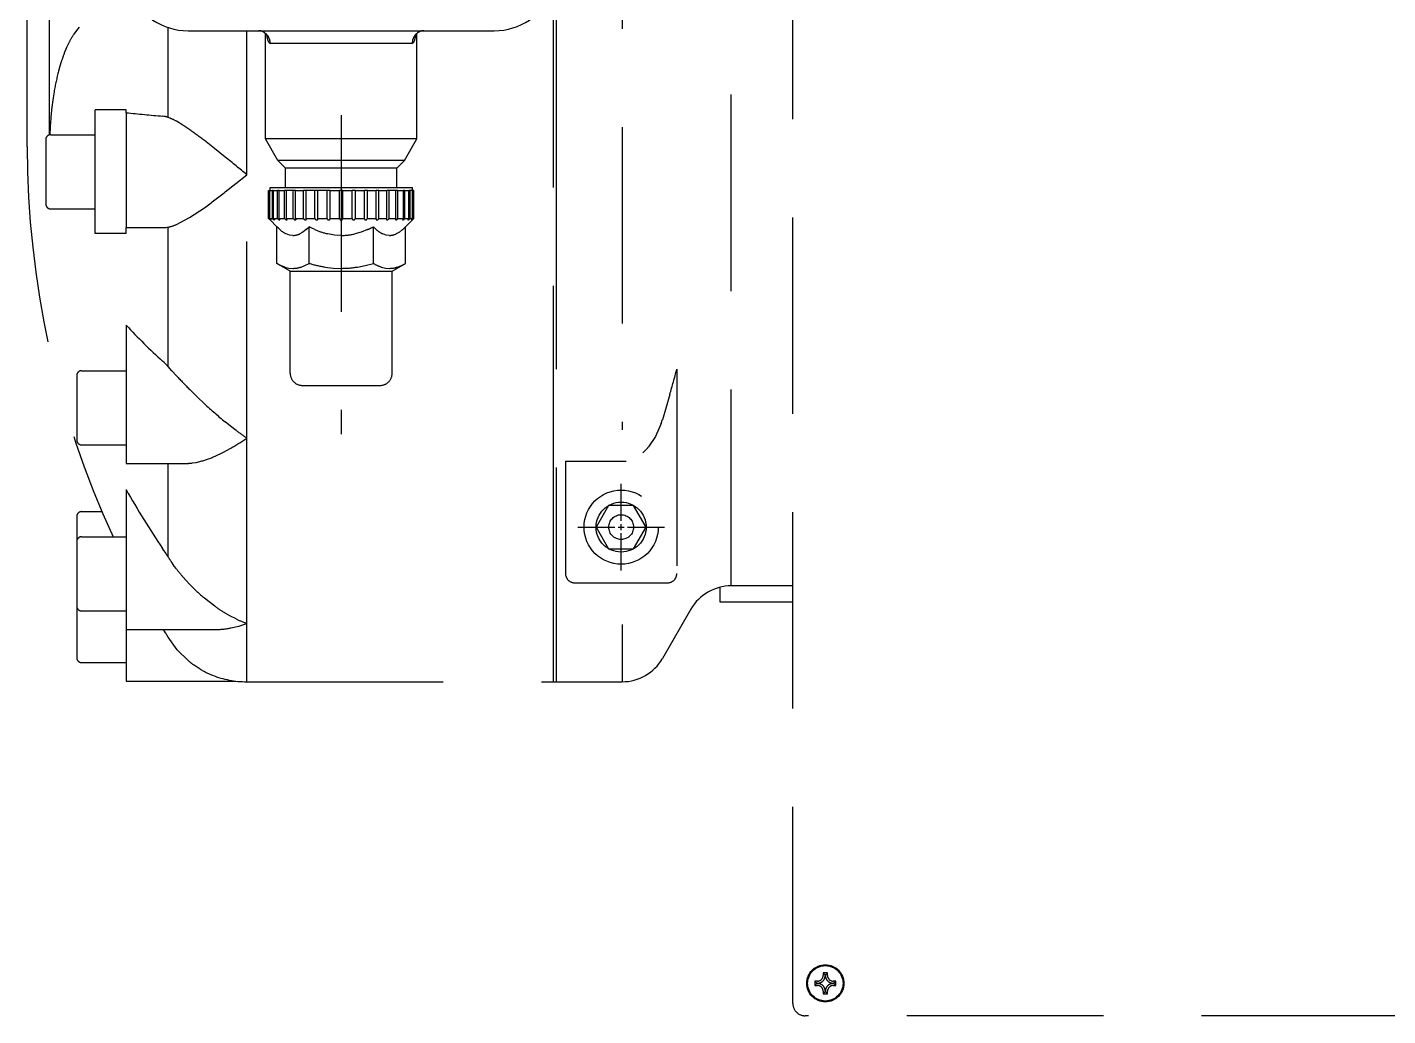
# Model space of a CAD drawing. Header units: inches. Extents: x 402 to 1066, y -128 to 290.
# Drawn here: x 666.59 to 683.89, y 213.11 to 225.68 of the extents above; entities that cross this region are included whole.
import ezdxf

# ---------------------------------------------------------------- set-up
doc = ezdxf.new("R2010")
doc.units = ezdxf.units.IN
doc.header["$MEASUREMENT"] = 0
doc.linetypes.add('HIDDEN', pattern=[0.375, 0.25, -0.125])
doc.layers.get('0').update_dxf_attribs({"color": 10})

msp = doc.modelspace()

# ---------------------------------------------------------------- linework, layer by layer
at = {"color": 1, "linetype": 'HIDDEN', "ltscale": 10}
for p, q in [((675.5414, 218.57732), (675.5414, 229.75189)), ((666.58765, 224.1646), (666.58765, 228.36798)), ((670.58138, 228.31572), (670.58138, 220.50776)), ((674.15565, 228.16352), (674.15565, 220.56402)), ((676.32605, 213.26546), (676.32605, 227.31237)), ((673.316, 226.26967), (673.316, 224.49465)), ((673.27665, 226.14387), (673.27665, 221.32078)), ((666.87242, 224.31595), (666.87242, 225.81718)), ((667.24729, 225.6847), (667.21308, 225.64297)), ((668.37917, 224.53755), (668.37917, 225.68133)), ((667.21308, 225.64297), (667.17998, 225.59584)), ((668.6337, 225.64012), (669.53128, 225.64012)), ((669.38042, 223.80836), (669.38042, 225.64012)), ((669.53128, 225.64012), (671.63147, 225.64012)), ((669.55497, 225.63759), (669.54009, 225.63977)), ((669.5698, 225.63345), (669.55497, 225.63759)), ((669.59079, 225.62391), (669.58371, 225.62763)), ((669.59689, 225.62023), (669.59079, 225.62391)), ((669.61835, 225.60315), (669.61461, 225.60668)), ((669.61737, 224.26297), (669.61737, 225.60411)), ((669.62191, 225.59951), (669.61835, 225.60315)), ((669.63051, 225.58927), (669.62811, 225.59237)), ((669.63314, 225.58557), (669.63051, 225.58927)), ((669.63709, 225.55906), (669.63807, 225.55346)), ((669.63807, 225.55346), (669.63946, 225.54629)), ((669.63923, 225.57518), (669.63866, 225.57634)), ((669.63952, 225.57453), (669.63923, 225.57518)), ((669.64006, 225.57332), (669.6399, 225.57368)), ((669.6402, 225.57299), (669.64006, 225.57332)), ((669.64036, 225.57258), (669.64034, 225.57262)), ((669.64039, 225.57252), (669.64036, 225.57258)), ((669.64219, 225.5344), (669.64516, 225.52382)), ((669.64516, 225.52382), (669.64871, 225.51362)), ((669.65109, 225.50798), (669.65172, 225.50664)), ((669.65172, 225.50664), (669.65235, 225.50534)), ((669.65364, 225.50282), (669.65623, 225.49838)), ((669.65623, 225.49838), (669.65923, 225.49409)), ((671.48996, 225.52415), (671.4841, 225.48273)), ((671.5091, 225.50282), (671.50984, 225.50422)), ((671.50984, 225.50422), (671.5104, 225.50534)), ((671.51164, 225.50798), (671.51287, 225.51076)), ((671.51287, 225.51076), (671.51403, 225.51362)), ((671.52057, 225.5344), (671.52199, 225.54027)), ((671.52199, 225.54027), (671.52329, 225.54629)), ((671.52279, 225.57469), (671.52278, 225.57466)), ((671.5228, 225.57475), (671.52279, 225.57469)), ((671.52329, 225.57592), (671.52295, 225.57513)), ((671.52367, 225.57681), (671.52329, 225.57592)), ((671.52431, 225.5782), (671.52411, 225.57775)), ((671.52453, 225.57863), (671.52431, 225.5782)), ((671.52566, 225.55906), (671.52768, 225.57224)), ((671.52712, 225.58336), (671.52627, 225.5819)), ((671.52794, 225.58471), (671.52712, 225.58336)), ((671.52768, 225.57224), (671.52956, 225.58726)), ((671.5331, 225.59223), (671.53019, 225.58819)), ((671.53574, 225.59559), (671.5331, 225.59223)), ((671.54735, 225.60774), (671.54288, 225.60347)), ((671.54538, 224.26297), (671.54538, 225.60591)), ((671.55143, 225.61126), (671.54735, 225.60774)), ((671.56684, 225.6221), (671.56147, 225.61872)), ((671.57287, 225.62547), (671.56684, 225.6221)), ((671.63147, 225.64012), (672.52906, 225.64012)), ((667.08905, 225.42557), (667.05958, 225.35428)), ((667.11711, 225.48537), (667.08905, 225.42557)), ((669.66362, 225.48926), (669.66578, 225.48743)), ((669.66578, 225.48743), (669.66833, 225.4857)), ((669.67336, 225.48349), (669.67611, 225.48291)), ((669.67611, 225.48291), (669.67866, 225.48273)), ((669.67866, 225.48273), (671.4841, 225.48273)), ((671.48939, 225.48349), (671.49179, 225.48436)), ((671.49179, 225.48436), (671.49441, 225.4857)), ((671.49913, 225.48926), (671.50127, 225.49142)), ((671.50127, 225.49142), (671.50351, 225.49409)), ((667.00328, 225.18714), (666.98644, 225.12674)), ((667.02116, 225.24544), (667.00328, 225.18714)), ((666.92956, 224.86386), (666.91693, 224.78518)), ((666.91693, 224.78518), (666.90477, 224.69652)), ((667.45328, 224.31758), (667.45328, 224.63236)), ((667.84675, 224.63236), (667.45328, 224.63236)), ((667.84675, 224.59674), (667.84675, 224.63236)), ((666.88683, 224.52248), (666.87972, 224.41995)), ((667.84675, 224.59674), (667.84675, 223.13717)), ((668.32677, 224.55072), (668.31008, 224.5527)), ((668.34469, 224.5474), (668.32677, 224.55072)), ((668.56646, 224.43974), (668.48547, 224.48806)), ((673.316, 224.49465), (673.316, 224.47899)), ((673.316, 224.47899), (673.316, 224.1646)), ((666.87972, 224.41995), (666.875, 224.31649)), ((666.88669, 224.31758), (667.45328, 224.31758)), ((667.45328, 223.37325), (667.45328, 224.31758)), ((668.65501, 224.38065), (668.56646, 224.43974)), ((666.82372, 224.25464), (666.82372, 224.18063)), ((666.82372, 224.18063), (666.82372, 223.43621)), ((668.97174, 224.14114), (668.84118, 224.24353)), ((669.10739, 224.03177), (668.97174, 224.14114)), ((669.7764, 223.98754), (669.61737, 224.26297)), ((671.54538, 224.26297), (669.61737, 224.26297)), ((671.38636, 223.98754), (671.54538, 224.26297)), ((673.316, 224.1646), (673.316, 223.8385)), ((670.58138, 223.98754), (669.7764, 223.98754)), ((669.87312, 223.89081), (669.7764, 223.98754)), ((671.38636, 223.98754), (670.58138, 223.98754)), ((671.28963, 223.89081), (671.38636, 223.98754)), ((669.24326, 223.69692), (669.38042, 223.80836)), ((669.38042, 220.45723), (669.38042, 223.80836)), ((670.58138, 223.89081), (669.87312, 223.89081)), ((669.87312, 223.64523), (669.87312, 223.89081)), ((671.28963, 223.89081), (670.58138, 223.89081)), ((671.28963, 223.64523), (671.28963, 223.89081)), ((673.316, 223.8385), (673.316, 223.83456)), ((673.316, 223.83456), (673.316, 218.76151)), ((669.10739, 223.58866), (669.24326, 223.69692)), ((669.65693, 223.60588), (669.66755, 223.60588)), ((669.65693, 223.25175), (669.65693, 223.60588)), ((669.67438, 223.60588), (669.66755, 223.60588)), ((669.66755, 223.25175), (669.66755, 223.60588)), ((669.67438, 223.60588), (669.67639, 223.60588)), ((669.67438, 223.25175), (669.67438, 223.60588)), ((669.67639, 223.64523), (670.58138, 223.64523)), ((669.67639, 223.60588), (669.67639, 223.64523)), ((669.67639, 223.60588), (669.70595, 223.60588)), ((669.7194, 223.60588), (669.70595, 223.60588)), ((669.70595, 223.25175), (669.70595, 223.60588)), ((669.7194, 223.60588), (669.77094, 223.60588)), ((669.7194, 223.25175), (669.7194, 223.60588)), ((669.77094, 223.25175), (669.77094, 223.60588)), ((669.79062, 223.60588), (669.77094, 223.60588)), ((669.79062, 223.60588), (669.86056, 223.60588)), ((669.79062, 223.25175), (669.79062, 223.60588)), ((669.86056, 223.25175), (669.86056, 223.60588)), ((669.88585, 223.60588), (669.86056, 223.60588)), ((669.88585, 223.25175), (669.88585, 223.60588)), ((669.97208, 223.60588), (669.88585, 223.60588)), ((670.00221, 223.60588), (669.97208, 223.60588)), ((669.97208, 223.25175), (669.97208, 223.60588)), ((670.00221, 223.25175), (670.00221, 223.60588)), ((670.00221, 223.60588), (670.10212, 223.60588)), ((670.13619, 223.60588), (670.10212, 223.60588)), ((670.10212, 223.25175), (670.10212, 223.60588)), ((670.24671, 223.60588), (670.13619, 223.60588)), ((670.13619, 223.25175), (670.13619, 223.60588)), ((670.28368, 223.60588), (670.24671, 223.60588)), ((670.24671, 223.25175), (670.24671, 223.60588)), ((670.28368, 223.25175), (670.28368, 223.60588)), ((670.40148, 223.60588), (670.28368, 223.60588)), ((670.44022, 223.60588), (670.40148, 223.60588)), ((670.40148, 223.25175), (670.40148, 223.60588)), ((670.44022, 223.25175), (670.44022, 223.60588)), ((670.44022, 223.60588), (670.5617, 223.60588)), ((670.5617, 223.25175), (670.5617, 223.60588)), ((670.60105, 223.60588), (670.5617, 223.60588)), ((670.58138, 223.64523), (671.48636, 223.64523)), ((670.60105, 223.60588), (670.72253, 223.60588)), ((670.60105, 223.25175), (670.60105, 223.60588)), ((670.72253, 223.25175), (670.72253, 223.60588)), ((670.76127, 223.60588), (670.72253, 223.60588)), ((670.76127, 223.60588), (670.87907, 223.60588)), ((670.76127, 223.25175), (670.76127, 223.60588)), ((670.91604, 223.60588), (670.87907, 223.60588)), ((670.87907, 223.25175), (670.87907, 223.60588)), ((670.91604, 223.60588), (671.02656, 223.60588)), ((670.91604, 223.25175), (670.91604, 223.60588)), ((671.02656, 223.25175), (671.02656, 223.60588)), ((671.06063, 223.60588), (671.02656, 223.60588)), ((671.06063, 223.60588), (671.16052, 223.60588)), ((671.06063, 223.25175), (671.06063, 223.60588)), ((671.16052, 223.25175), (671.16052, 223.60588)), ((671.19067, 223.60588), (671.16052, 223.60588)), ((671.2769, 223.60588), (671.19067, 223.60588)), ((671.19067, 223.25175), (671.19067, 223.60588)), ((671.30219, 223.60588), (671.2769, 223.60588)), ((671.2769, 223.25175), (671.2769, 223.60588)), ((671.30219, 223.60588), (671.37214, 223.60588)), ((671.30219, 223.25175), (671.30219, 223.60588)), ((671.39181, 223.60588), (671.37214, 223.60588)), ((671.37214, 223.25175), (671.37214, 223.60588)), ((671.39181, 223.60588), (671.44334, 223.60588)), ((671.39181, 223.25175), (671.39181, 223.60588)), ((671.4568, 223.60588), (671.44334, 223.60588)), ((671.44334, 223.25175), (671.44334, 223.60588)), ((671.48636, 223.60588), (671.4568, 223.60588)), ((671.4568, 223.25175), (671.4568, 223.60588)), ((671.48636, 223.60588), (671.48636, 223.64523)), ((671.48837, 223.60588), (671.48636, 223.60588)), ((671.4952, 223.60588), (671.48837, 223.60588)), ((671.48837, 223.25175), (671.48837, 223.60588)), ((671.50582, 223.60588), (671.4952, 223.60588)), ((671.4952, 223.25175), (671.4952, 223.60588)), ((671.50582, 223.25175), (671.50582, 223.60588)), ((666.88669, 223.37325), (667.45328, 223.37325)), ((667.45328, 223.05848), (667.45328, 223.37325)), ((668.48547, 223.17518), (668.65282, 223.26331)), ((668.65282, 223.26331), (668.84118, 223.38826)), ((669.65693, 223.25175), (669.66755, 223.25175)), ((669.66041, 223.24826), (669.66496, 223.24368)), ((669.67298, 223.24637), (669.67506, 223.24438)), ((669.67438, 223.25175), (669.70595, 223.25175)), ((669.67604, 223.25006), (669.68094, 223.24484)), ((669.70952, 223.24809), (669.71156, 223.2461)), ((669.71156, 223.2461), (669.71325, 223.24448)), ((669.7194, 223.25175), (669.77094, 223.25175)), ((669.72414, 223.24641), (669.72628, 223.24377)), ((669.77528, 223.24709), (669.77738, 223.24502)), ((669.79062, 223.25175), (669.86056, 223.25175)), ((669.86126, 223.25087), (669.86348, 223.24822)), ((669.86348, 223.24822), (669.8659, 223.24564)), ((669.88585, 223.25175), (669.97208, 223.25175)), ((669.97506, 223.24766), (669.97686, 223.24557)), ((669.97686, 223.24557), (669.97926, 223.24305)), ((670.00221, 223.25175), (670.10212, 223.25175)), ((670.00407, 223.2485), (670.00483, 223.24688)), ((670.00483, 223.24688), (670.00548, 223.24529)), ((670.10436, 223.24797), (670.10583, 223.24592)), ((670.10583, 223.24592), (670.10719, 223.24425)), ((670.13619, 223.25175), (670.24671, 223.25175)), ((670.13806, 223.24684), (670.13852, 223.24468)), ((670.28368, 223.25175), (670.40148, 223.25175)), ((670.28452, 223.24846), (670.28474, 223.24669)), ((670.28474, 223.24669), (670.28479, 223.24521)), ((670.40269, 223.24753), (670.40364, 223.24544)), ((670.40364, 223.24544), (670.40512, 223.24295)), ((670.44009, 223.2447), (670.44048, 223.24855)), ((670.44022, 223.25175), (670.5617, 223.25175)), ((670.44042, 223.25015), (670.44047, 223.24934)), ((670.44047, 223.24934), (670.44048, 223.24855)), ((670.56215, 223.24776), (670.56269, 223.24577)), ((670.56269, 223.24577), (670.56344, 223.24385)), ((670.60061, 223.24784), (670.60092, 223.24978)), ((670.60092, 223.24978), (670.60105, 223.25175)), ((670.60105, 223.25175), (670.72253, 223.25175)), ((670.72233, 223.25015), (670.72242, 223.25098)), ((670.72242, 223.25098), (670.72253, 223.25175)), ((670.75765, 223.24297), (670.75911, 223.24546)), ((670.75911, 223.24546), (670.76006, 223.24755)), ((670.76127, 223.25175), (670.87907, 223.25175)), ((670.87824, 223.24847), (670.87862, 223.25023)), ((670.87862, 223.25023), (670.87907, 223.25175)), ((670.90953, 223.24126), (670.9134, 223.24629)), ((670.9134, 223.24629), (670.91604, 223.25175)), ((670.91604, 223.25175), (671.02656, 223.25175)), ((671.02469, 223.24684), (671.02538, 223.24901)), ((671.02538, 223.24901), (671.02656, 223.25175)), ((671.05844, 223.24804), (671.0597, 223.25004)), ((671.0597, 223.25004), (671.06063, 223.25175)), ((671.06063, 223.25175), (671.16052, 223.25175)), ((671.15868, 223.24851), (671.15954, 223.25012)), ((671.15954, 223.25012), (671.16052, 223.25175)), ((671.18332, 223.2429), (671.18763, 223.2476)), ((671.19067, 223.25175), (671.2769, 223.25175)), ((671.27198, 223.24385), (671.27288, 223.2456)), ((671.27288, 223.2456), (671.27413, 223.24777)), ((671.30146, 223.25083), (671.30183, 223.25129)), ((671.30183, 223.25129), (671.30219, 223.25175)), ((671.30219, 223.25175), (671.37214, 223.25175)), ((671.38541, 223.24505), (671.3875, 223.24711)), ((671.39181, 223.25175), (671.44334, 223.25175)), ((671.43624, 223.24346), (671.43861, 223.24642)), ((671.45326, 223.24812), (671.4552, 223.25008)), ((671.4552, 223.25008), (671.4568, 223.25175)), ((671.4568, 223.25175), (671.48837, 223.25175)), ((671.48668, 223.25003), (671.48755, 223.25092)), ((671.48755, 223.25092), (671.48837, 223.25175)), ((671.48977, 223.24639), (671.49249, 223.24905)), ((671.49249, 223.24905), (671.4952, 223.25175)), ((671.4952, 223.25175), (671.50582, 223.25175)), ((671.50228, 223.2482), (671.50405, 223.24998)), ((671.50405, 223.24998), (671.50582, 223.25175)), ((667.84675, 223.05848), (667.84675, 223.13717)), ((667.84675, 223.13717), (668.33254, 223.13717)), ((668.35588, 223.13823), (668.36743, 223.13952)), ((668.36743, 223.13952), (668.37917, 223.14138)), ((668.37917, 221.36724), (668.37917, 223.14138)), ((669.66496, 223.24368), (669.6695, 223.23909)), ((669.6731, 223.23544), (669.67406, 223.23445)), ((669.67406, 223.23445), (669.67503, 223.23346)), ((669.67506, 223.24438), (669.67753, 223.24205)), ((669.76357, 223.14491), (669.67639, 223.23208)), ((669.68094, 223.24484), (669.68506, 223.24016)), ((669.68192, 223.23806), (669.68464, 223.23574)), ((669.68464, 223.23574), (669.68642, 223.23432)), ((669.68789, 223.23666), (669.68878, 223.23544)), ((669.68878, 223.23544), (669.68939, 223.23456)), ((669.6889, 223.23258), (669.68947, 223.23227)), ((669.68947, 223.23227), (669.68998, 223.2321)), ((669.69029, 223.23299), (669.6904, 223.23265)), ((669.69033, 223.23213), (669.6904, 223.23223)), ((669.6904, 223.23265), (669.69043, 223.23239)), ((669.6904, 223.23223), (669.69043, 223.23239)), ((669.71761, 223.24058), (669.71962, 223.23889)), ((669.71962, 223.23889), (669.72196, 223.23705)), ((669.72628, 223.24377), (669.72812, 223.24129)), ((669.7275, 223.23332), (669.72904, 223.23257)), ((669.72904, 223.23257), (669.73059, 223.23211)), ((669.73031, 223.23796), (669.73107, 223.23657)), ((669.73107, 223.23657), (669.73175, 223.23507)), ((669.73163, 223.23223), (669.73192, 223.23247)), ((669.73192, 223.23247), (669.73211, 223.2329)), ((669.76357, 222.68018), (669.76357, 223.14491)), ((669.78203, 223.12708), (669.76357, 223.14491)), ((669.77738, 223.24502), (669.78005, 223.24256)), ((669.80011, 223.11093), (669.78203, 223.12708)), ((669.78418, 223.23911), (669.78655, 223.23733)), ((669.78655, 223.23733), (669.78842, 223.23603)), ((669.79157, 223.23414), (669.79297, 223.23342)), ((669.79297, 223.23342), (669.79451, 223.23276)), ((669.79664, 223.23217), (669.79761, 223.23208)), ((669.79737, 223.24252), (669.79859, 223.24028)), ((669.79761, 223.23208), (669.79834, 223.23214)), ((669.79859, 223.24028), (669.79933, 223.23863)), ((669.79952, 223.2327), (669.7999, 223.23317)), ((669.7999, 223.23317), (669.80015, 223.23376)), ((669.80026, 223.23527), (669.80027, 223.23501)), ((669.80027, 223.23501), (669.80027, 223.23477)), ((669.87128, 223.24065), (669.87533, 223.23755)), ((669.87533, 223.23755), (669.87927, 223.23505)), ((669.88552, 223.23243), (669.88674, 223.23219)), ((669.88674, 223.23219), (669.88789, 223.23208)), ((669.88983, 223.2323), (669.89067, 223.23264)), ((669.89067, 223.23264), (669.89135, 223.23312)), ((669.89077, 223.24385), (669.89159, 223.24194)), ((669.89159, 223.24194), (669.89219, 223.24013)), ((669.89229, 223.23441), (669.89261, 223.2355)), ((669.89261, 223.2355), (669.89271, 223.23677)), ((669.98422, 223.23875), (669.9859, 223.23753)), ((669.9859, 223.23753), (669.98789, 223.23622)), ((669.99177, 223.23412), (669.99339, 223.23343)), ((669.99339, 223.23343), (669.99497, 223.23287)), ((669.99806, 223.23219), (669.99943, 223.23208)), ((669.99943, 223.23208), (670.00071, 223.23213)), ((670.00292, 223.23268), (670.00396, 223.23322)), ((670.00396, 223.23322), (670.00472, 223.23383)), ((670.0059, 223.23544), (670.00649, 223.23719)), ((670.00637, 223.24218), (670.00662, 223.24066)), ((670.00649, 223.23719), (670.00669, 223.23924)), ((670.00662, 223.24066), (670.00669, 223.23924)), ((670.09434, 223.07905), (670.05419, 223.05602)), ((670.13596, 223.11096), (670.09434, 223.07905)), ((670.1154, 223.23692), (670.11893, 223.23483)), ((670.11893, 223.23483), (670.12247, 223.23329)), ((670.12567, 223.23241), (670.12715, 223.23218)), ((670.12715, 223.23218), (670.12879, 223.23208)), ((670.13386, 223.23317), (670.13594, 223.23463)), ((670.13594, 223.23463), (670.13746, 223.23664)), ((670.13852, 223.24468), (670.13872, 223.24208)), ((670.17247, 222.68018), (670.17247, 223.14491)), ((670.20941, 223.12708), (670.17247, 223.14491)), ((670.24556, 223.11093), (670.20941, 223.12708)), ((670.25321, 223.24126), (670.2547, 223.23978)), ((670.2547, 223.23978), (670.25659, 223.23812)), ((670.26063, 223.23536), (670.26212, 223.23456)), ((670.26212, 223.23456), (670.26387, 223.23376)), ((670.26736, 223.23263), (670.27062, 223.23213)), ((670.27062, 223.23213), (670.27371, 223.23219)), ((670.27907, 223.23398), (670.28144, 223.23593)), ((670.28144, 223.23593), (670.28323, 223.23846)), ((670.40872, 223.23868), (670.4101, 223.23746)), ((670.4101, 223.23746), (670.41181, 223.23616)), ((670.41545, 223.23409), (670.41691, 223.23347)), ((670.41691, 223.23347), (670.41861, 223.2329)), ((670.42197, 223.23221), (670.42369, 223.23209)), ((670.42369, 223.23209), (670.42537, 223.23212)), ((670.42859, 223.23262), (670.43004, 223.23306)), ((670.43004, 223.23306), (670.43164, 223.23373)), ((670.43422, 223.23531), (670.43555, 223.23645)), ((670.43555, 223.23645), (670.43698, 223.23803)), ((670.4389, 223.24115), (670.44009, 223.2447)), ((670.56881, 223.23671), (670.57017, 223.23565)), ((670.57017, 223.23565), (670.5716, 223.23472)), ((670.57491, 223.23319), (670.57658, 223.23269)), ((670.57658, 223.23269), (670.57806, 223.23237)), ((670.58139, 223.23208), (670.58468, 223.23237)), ((670.58468, 223.23237), (670.58787, 223.2332)), ((670.59118, 223.23475), (670.59263, 223.23568)), ((670.59263, 223.23568), (670.59399, 223.23674)), ((670.59718, 223.24018), (670.59848, 223.24221)), ((670.59848, 223.24221), (670.59937, 223.24397)), ((670.72382, 223.24122), (670.72477, 223.23944)), ((670.72477, 223.23944), (670.72572, 223.23808)), ((670.7285, 223.23534), (670.72966, 223.23454)), ((670.72966, 223.23454), (670.73108, 223.23374)), ((670.73415, 223.23262), (670.73586, 223.23227)), ((670.73586, 223.23227), (670.73738, 223.23212)), ((670.74079, 223.23221), (670.7441, 223.23289)), ((670.7441, 223.23289), (670.74735, 223.23411)), ((670.75099, 223.2362), (670.75244, 223.23729)), ((670.75244, 223.23729), (670.75406, 223.23871)), ((670.83401, 223.07905), (670.75374, 223.05602)), ((670.91727, 223.11096), (670.83401, 223.07905)), ((670.87834, 223.24168), (670.87879, 223.24012)), ((670.87879, 223.24012), (670.87955, 223.23839)), ((670.88128, 223.23595), (670.88254, 223.23478)), ((670.88254, 223.23478), (670.88374, 223.23395)), ((670.88619, 223.23281), (670.8875, 223.23245)), ((670.8875, 223.23245), (670.88908, 223.23219)), ((670.89541, 223.23264), (670.89715, 223.23313)), ((670.89715, 223.23313), (670.89888, 223.23377)), ((670.90212, 223.23537), (670.90398, 223.23651)), ((670.90398, 223.23651), (670.90613, 223.2381)), ((670.99028, 222.68018), (670.99028, 223.14491)), ((671.00874, 223.12708), (670.99028, 223.14491)), ((671.02683, 223.11093), (671.00874, 223.12708)), ((671.02529, 223.23663), (671.02683, 223.23462)), ((671.02683, 223.23462), (671.02889, 223.23316)), ((671.03123, 223.23235), (671.03256, 223.23214)), ((671.03256, 223.23214), (671.03399, 223.23208)), ((671.0371, 223.23241), (671.03868, 223.23278)), ((671.03868, 223.23278), (671.0403, 223.2333)), ((671.04397, 223.2349), (671.04581, 223.23595)), ((671.04581, 223.23595), (671.04739, 223.23696)), ((671.05189, 223.24049), (671.05383, 223.24238)), ((671.05383, 223.24238), (671.05566, 223.24438)), ((671.15624, 223.23727), (671.1565, 223.23628)), ((671.15638, 223.24219), (671.15676, 223.2437)), ((671.1565, 223.23628), (671.15684, 223.23549)), ((671.15676, 223.2437), (671.15728, 223.2453)), ((671.15801, 223.23386), (671.15891, 223.23315)), ((671.15891, 223.23315), (671.15981, 223.23269)), ((671.16469, 223.23219), (671.16608, 223.23243)), ((671.16608, 223.23243), (671.16779, 223.23288)), ((671.171, 223.23413), (671.17309, 223.23518)), ((671.17309, 223.23518), (671.17487, 223.23623)), ((671.17852, 223.23875), (671.18332, 223.2429)), ((671.27046, 223.23441), (671.27143, 223.23309)), ((671.27143, 223.23309), (671.27292, 223.2323)), ((671.27724, 223.23243), (671.28021, 223.23343)), ((671.28021, 223.23343), (671.2835, 223.23506)), ((671.32105, 223.07905), (671.28092, 223.05602)), ((671.28756, 223.23764), (671.28967, 223.23921)), ((671.28967, 223.23921), (671.29146, 223.24064)), ((671.36267, 223.11096), (671.32105, 223.07905)), ((671.3625, 223.23527), (671.36334, 223.23848)), ((671.36261, 223.23373), (671.36288, 223.23311)), ((671.36288, 223.23311), (671.36324, 223.23268)), ((671.36334, 223.23848), (671.36538, 223.24252)), ((671.36443, 223.23214), (671.36611, 223.23217)), ((671.36611, 223.23217), (671.36826, 223.23277)), ((671.3712, 223.23414), (671.37274, 223.23502)), ((671.37274, 223.23502), (671.37435, 223.23604)), ((671.38274, 223.2426), (671.38541, 223.24505)), ((671.39919, 223.14491), (671.48636, 223.23208)), ((671.39919, 222.68018), (671.39919, 223.14491)), ((671.43064, 223.23288), (671.4308, 223.2325)), ((671.4308, 223.2325), (671.43114, 223.23221)), ((671.43101, 223.23508), (671.43152, 223.23625)), ((671.43152, 223.23625), (671.43244, 223.23795)), ((671.43221, 223.23212), (671.43376, 223.23259)), ((671.43376, 223.23259), (671.43531, 223.23335)), ((671.43463, 223.24129), (671.43624, 223.24346)), ((671.44079, 223.23705), (671.44504, 223.2405)), ((671.44504, 223.2405), (671.44956, 223.24454)), ((671.47242, 223.23213), (671.47257, 223.23208)), ((671.47247, 223.23298), (671.47277, 223.2336)), ((671.47257, 223.23208), (671.47277, 223.2321)), ((671.47277, 223.2336), (671.47336, 223.23455)), ((671.47384, 223.23258), (671.47482, 223.2332)), ((671.47482, 223.2332), (671.47633, 223.23431)), ((671.47485, 223.23665), (671.47615, 223.23831)), ((671.47615, 223.23831), (671.47769, 223.24016)), ((671.48082, 223.23806), (671.48271, 223.23974)), ((671.48271, 223.23974), (671.48524, 223.24205)), ((671.48636, 223.23209), (671.48704, 223.23276)), ((671.48636, 223.23208), (671.48636, 223.23209)), ((671.48704, 223.23276), (671.48769, 223.23345)), ((671.48963, 223.23542), (671.49144, 223.23725)), ((671.49144, 223.23725), (671.49324, 223.23908)), ((667.84675, 223.05848), (667.45328, 223.05848)), ((669.92554, 223.04043), (669.88241, 223.05575)), ((669.96804, 223.03535), (669.92554, 223.04043)), ((670.49641, 223.04043), (670.41017, 223.05575)), ((670.58143, 223.03535), (670.49641, 223.04043)), ((671.15226, 223.04043), (671.10913, 223.05575)), ((671.19477, 223.03535), (671.15226, 223.04043)), ((669.93215, 222.58285), (669.76357, 222.68018)), ((669.86468, 222.63398), (669.9169, 222.62116)), ((669.9169, 222.62116), (669.96804, 222.61693)), ((669.93215, 222.58285), (670.58138, 222.58285)), ((669.93215, 221.2844), (669.93215, 222.58285)), ((670.07137, 222.63399), (670.12061, 222.65328)), ((670.12061, 222.65328), (670.17247, 222.68018)), ((670.37472, 222.63398), (670.47913, 222.62116)), ((670.47913, 222.62116), (670.58142, 222.61693)), ((670.58138, 222.58285), (671.2306, 222.58285)), ((670.78807, 222.63399), (670.88656, 222.65328)), ((670.88656, 222.65328), (670.99028, 222.68018)), ((671.0914, 222.63398), (671.14361, 222.62116)), ((671.14361, 222.62116), (671.19476, 222.61693)), ((671.2306, 222.58285), (671.39919, 222.68018)), ((671.2306, 221.2844), (671.2306, 222.58285)), ((671.29808, 222.63399), (671.34733, 222.65328)), ((671.34733, 222.65328), (671.39919, 222.68018)), ((667.84675, 221.89531), (667.84675, 221.43695)), ((667.84675, 221.43695), (667.84675, 221.31513)), ((668.328, 221.42032), (668.31008, 221.43695)), ((668.34469, 221.40391), (668.328, 221.42032)), ((668.42871, 221.31232), (668.37917, 221.36724)), ((667.21719, 221.25217), (667.21719, 220.43375)), ((667.28016, 221.31513), (667.84675, 221.31513)), ((667.84675, 221.31513), (667.84675, 221.14683)), ((668.48549, 221.25064), (668.42871, 221.31232)), ((673.27665, 221.32078), (673.27665, 220.87265)), ((674.85053, 221.33315), (674.85053, 218.73471)), ((667.84675, 221.14683), (667.84675, 220.76476)), ((668.75341, 220.97782), (668.65501, 221.07456)), ((670.08954, 221.12701), (670.58138, 221.12701)), ((670.58138, 221.12701), (671.07322, 221.12701)), ((674.76188, 221.01137), (674.71541, 220.85235)), ((668.84118, 220.89485), (668.75341, 220.97782)), ((673.27665, 220.87265), (673.27665, 220.77626)), ((674.71541, 220.85235), (674.66679, 220.69173)), ((667.84675, 220.76476), (667.84675, 220.68756)), ((667.84675, 220.68756), (667.84675, 220.3708)), ((669.17488, 220.60869), (669.10739, 220.6627)), ((673.27665, 220.77626), (673.27665, 220.47676)), ((669.24351, 220.55587), (669.17488, 220.60869)), ((673.27665, 220.47676), (673.27665, 219.11498)), ((674.65018, 220.64128), (674.5775, 220.4758)), ((667.28016, 220.3708), (667.84675, 220.3708)), ((667.84675, 220.3708), (667.84675, 220.13472)), ((669.07521, 220.27393), (669.17757, 220.32919)), ((669.38042, 218.09948), (669.38042, 220.45723)), ((674.5775, 220.4758), (674.48996, 220.34508)), ((667.84675, 220.13472), (668.59938, 220.13472)), ((668.37917, 218.94648), (668.37917, 220.13472)), ((668.68921, 220.14128), (668.73478, 220.14902)), ((668.73478, 220.14902), (668.78299, 220.15997)), ((668.97734, 220.22787), (669.07521, 220.27393)), ((673.43404, 220.1657), (674.20808, 220.1657)), ((673.43404, 220.1657), (673.43404, 218.73471)), ((674.43282, 220.28454), (674.41772, 220.27108)), ((674.44689, 220.29798), (674.43282, 220.28454)), ((667.84675, 219.80193), (667.84675, 219.36979)), ((674.14228, 219.40361), (674.14228, 219.87577)), ((667.21719, 219.45893), (667.21719, 219.13974)), ((667.28016, 219.52189), (667.53899, 219.52189)), ((673.98327, 219.60034), (673.82425, 219.32491)), ((674.3013, 219.60034), (673.98327, 219.60034)), ((674.46032, 219.32491), (674.3013, 219.60034)), ((667.84675, 219.36979), (667.84675, 219.2027)), ((673.59143, 219.32491), (674.06359, 219.32491)), ((673.82425, 219.32491), (673.98327, 219.04948)), ((674.10294, 219.32491), (674.18163, 219.32491)), ((674.14228, 219.28557), (674.14228, 219.36426)), ((674.22099, 219.32491), (674.29968, 219.32491)), ((674.29968, 219.32491), (674.69315, 219.32491)), ((674.3013, 219.04948), (674.46032, 219.32491)), ((667.21719, 219.13974), (667.21719, 218.32133)), ((667.28016, 219.2027), (667.84675, 219.2027)), ((667.84675, 219.2027), (667.84675, 219.05208)), ((673.27665, 219.11498), (673.27665, 218.82127)), ((674.14228, 218.77405), (674.14228, 219.24622)), ((667.84675, 219.05208), (667.84675, 218.87752)), ((668.3274, 219.02633), (668.31008, 219.05208)), ((668.34469, 219.00014), (668.3274, 219.02633)), ((673.98327, 219.04948), (674.3013, 219.04948)), ((667.84675, 218.87752), (667.84675, 218.66398)), ((668.45842, 218.83019), (668.43008, 218.86984)), ((668.48549, 218.79402), (668.45842, 218.83019)), ((673.27665, 218.82127), (673.27665, 218.78887)), ((673.27665, 218.78887), (673.27665, 218.76151)), ((673.27665, 218.76151), (673.27665, 218.67569)), ((673.316, 218.76151), (673.316, 218.67569)), ((667.84675, 218.66398), (667.84675, 218.34147)), ((668.61049, 218.64417), (668.56776, 218.69254)), ((668.65501, 218.59645), (668.61049, 218.64417)), ((673.27665, 218.67569), (673.27665, 218.65946)), ((673.27665, 218.65946), (673.27665, 218.09763)), ((673.316, 218.67569), (673.316, 218.65946)), ((673.316, 218.65946), (673.316, 217.35756)), ((673.55207, 218.61667), (674.41772, 218.61667)), ((674.41772, 218.61667), (674.73249, 218.61667)), ((676.32605, 218.57732), (675.5414, 218.57732)), ((668.90311, 218.3723), (668.84118, 218.4223)), ((675.4014, 218.37073), (675.4014, 218.56048)), ((667.21719, 218.32133), (667.21719, 217.83945)), ((667.28016, 218.25837), (667.84675, 218.25837)), ((667.84675, 218.34147), (667.84675, 218.25837)), ((667.84675, 218.25837), (667.84675, 218.0371)), ((668.97286, 218.32025), (668.90311, 218.3723)), ((669.1751, 218.19334), (669.10739, 218.23196)), ((675.03027, 218.28221), (674.66679, 217.65266)), ((676.32605, 218.37073), (675.4014, 218.37073)), ((669.24351, 218.15819), (669.1751, 218.19334)), ((669.1796, 218.04225), (669.27944, 218.0663)), ((669.27944, 218.0663), (669.38042, 218.09948)), ((669.38042, 217.35756), (669.38042, 218.09948)), ((673.27665, 218.09763), (673.27665, 218.02411)), ((674.15565, 218.08581), (674.15565, 217.35756)), ((667.84675, 218.0371), (667.84675, 218.02229)), ((667.84675, 218.02229), (667.84675, 217.602)), ((667.84675, 218.02229), (668.98132, 218.02229)), ((668.33177, 218.00139), (668.31906, 218.02229)), ((668.34469, 217.98019), (668.33177, 218.00139)), ((668.49599, 217.76408), (668.37917, 217.92392)), ((673.27665, 218.02411), (673.27665, 218.02276)), ((673.27665, 218.02276), (673.27665, 217.35756)), ((667.21719, 217.83945), (667.21719, 217.66496)), ((668.63731, 217.62481), (668.49599, 217.76408)), ((667.28016, 217.602), (667.84675, 217.602)), ((667.84675, 217.602), (667.84675, 217.36591)), ((668.74776, 217.5431), (668.71072, 217.5683)), ((668.78646, 217.51898), (668.74776, 217.5431)), ((667.84675, 217.36591), (669.24021, 217.36591)), ((669.38042, 217.35756), (673.27665, 217.35756)), ((673.27665, 217.35756), (673.316, 217.35756)), ((673.316, 217.35756), (674.15565, 217.35756)), ((676.69013, 213.57023), (676.69644, 213.5774)), ((676.69644, 213.5774), (676.70082, 213.58378)), ((676.70802, 213.5993), (676.70947, 213.60429)), ((676.70947, 213.60429), (676.71057, 213.60937)), ((676.71324, 213.65537), (676.73744, 213.63118)), ((676.74095, 213.63118), (676.73744, 213.63118)), ((676.73744, 213.63118), (676.73744, 213.61958)), ((676.76515, 213.65537), (676.74095, 213.63118)), ((676.74095, 213.61958), (676.74095, 213.63118)), ((676.76784, 213.60928), (676.76888, 213.60447)), ((676.76888, 213.60447), (676.77043, 213.59914)), ((676.78823, 213.57025), (676.80164, 213.55966)), ((676.80164, 213.55966), (676.81713, 213.55244)), ((676.60505, 213.54716), (676.62923, 213.52297)), ((676.62923, 213.51946), (676.60505, 213.49527)), ((676.64083, 213.52297), (676.62923, 213.52297)), ((676.62923, 213.52297), (676.62923, 213.51946)), ((676.62923, 213.51946), (676.64083, 213.51946)), ((676.65104, 213.54985), (676.6558, 213.55086)), ((676.65615, 213.49148), (676.65106, 213.49258)), ((676.6558, 213.55086), (676.66108, 213.55238)), ((676.66115, 213.49003), (676.65615, 213.49148)), ((676.69535, 213.4664), (676.69019, 213.47215)), ((676.70082, 213.45865), (676.69535, 213.4664)), ((676.70954, 213.43783), (676.70802, 213.44313)), ((676.71055, 213.43307), (676.70954, 213.43783)), ((676.73744, 213.41125), (676.71324, 213.38706)), ((676.73744, 213.42285), (676.73744, 213.41125)), ((676.73744, 213.41125), (676.74095, 213.41125)), ((676.74095, 213.41125), (676.74095, 213.42285)), ((676.74095, 213.41125), (676.76515, 213.38706)), ((676.76711, 213.428), (676.76673, 213.42285)), ((676.76784, 213.43311), (676.76711, 213.428)), ((676.7739, 213.45193), (676.77039, 213.44316)), ((676.77758, 213.45868), (676.7739, 213.45193)), ((676.79537, 213.47845), (676.78822, 213.47217)), ((676.80174, 213.48284), (676.79537, 213.47845)), ((676.82253, 213.49155), (676.81722, 213.49002)), ((676.82731, 213.49258), (676.82253, 213.49155)), ((676.84917, 213.52297), (676.83757, 213.52297)), ((676.83757, 213.51946), (676.84917, 213.51946)), ((676.84917, 213.52297), (676.87335, 213.54716)), ((676.84917, 213.51946), (676.84917, 213.52297)), ((676.84917, 213.51946), (676.87335, 213.49527)), ((687.77606, 213.10807), (676.48345, 213.10807))]:
    msp.add_line(p, q, dxfattribs=at)
for centre, radius in [((674.14228, 219.32491), 0.47217), ((674.14228, 219.32491), 0.31804), ((674.14228, 219.32491), 0.15739), ((676.7392, 213.52121), 0.23608), ((676.7392, 213.52121), 0.22525)]:
    msp.add_circle(centre, radius, dxfattribs=at)
for centre, radius, start, end in [((668.6337, 226.44674), 0.80662, 135.000056, 270.000112), ((672.52906, 226.44674), 0.80662, 269.999963, 45.000019), ((668.12429, 224.98538), 1.12445, 147.119107, 153.599208), ((669.52869, 225.50369), 0.13646, 56.616289, 88.911947), ((669.53141, 225.53327), 0.10685, 85.343672, 90.071925), ((669.52773, 225.51307), 0.12751, 63.961396, 70.738357), ((669.52587, 225.50897), 0.132, 47.75306, 57.443435), ((669.50951, 225.47541), 0.17062, 29.782692, 56.461766), ((669.53563, 225.51836), 0.11845, 38.66844, 43.243537), ((669.54519, 225.52619), 0.10612, 30.282962, 34.023505), ((670.18972, 225.65007), 0.56006, 186.656532, 189.351752), ((669.56642, 225.53934), 0.08115, 27.116533, 29.822734), ((669.91871, 225.60379), 0.2851, 191.637106, 194.088242), ((669.59855, 225.55575), 0.04509, 23.434256, 24.621603), ((669.61449, 225.56264), 0.02771, 21.11309, 21.959241), ((669.63549, 225.57071), 0.00522, 20.056538, 20.394206), ((669.75529, 225.55536), 0.11445, 201.390534, 204.456647), ((669.72113, 225.53908), 0.07661, 206.133377, 208.250284), ((669.51866, 225.48078), 0.16001, 0.698663, 29.741632), ((671.65266, 225.47656), 0.16951, 135.741145, 163.694747), ((671.45378, 225.53207), 0.06258, 322.632062, 332.133777), ((671.4254, 225.54727), 0.09478, 333.73885, 335.506062), ((671.3515, 225.57614), 0.17415, 338.962484, 346.132959), ((671.52757, 225.57293), 0.0051, 160.122844, 160.466758), ((671.54614, 225.566), 0.02492, 158.502164, 159.445358), ((671.1249, 225.62692), 0.40646, 348.557094, 350.389461), ((671.56722, 225.55717), 0.04778, 154.485302, 155.73218), ((671.58046, 225.55097), 0.0624, 150.276416, 153.674149), ((671.60365, 225.53805), 0.08893, 145.679043, 148.349634), ((671.64081, 225.48985), 0.15174, 105.934329, 136.212387), ((671.62853, 225.51875), 0.12047, 135.309628, 140.373257), ((671.62577, 225.52164), 0.11644, 123.517087, 129.669654), ((671.63302, 225.51057), 0.1297, 105.144076, 117.632633), ((671.63179, 225.51562), 0.12451, 90.14983, 105.20436), ((668.88297, 224.64954), 1.95484, 158.868712, 162.252006), ((669.69301, 225.52039), 0.04281, 217.911901, 226.648929), ((669.68012, 225.50572), 0.02323, 239.510121, 253.073244), ((671.48411, 225.50151), 0.01878, 269.923239, 286.315215), ((671.47895, 225.51107), 0.02972, 301.370762, 312.782174), ((669.86106, 224.36726), 2.97325, 165.200639, 170.385258), ((671.1062, 224.17576), 4.23359, 172.934326, 175.302489), ((670.41135, 249.11608), 24.6531, 264.028827, 265.110496), ((668.27854, 224.25077), 0.30392, 70.66468, 77.429095), ((668.10125, 223.80162), 0.78666, 60.762122, 69.310916), ((666.88669, 224.25464), 0.06296, 90.000037, 180.000075), ((665.75162, 220.24366), 5.05414, 52.316951, 54.938309), ((678.39177, 224.1646), 11.80413, 180.000075, 204.856992), ((567.27966, 99.31089), 161.0099, 50.6447364, 50.7702787), ((666.88669, 223.43621), 0.06296, 180.000075, 270.000106), ((664.88839, 228.91608), 6.79568, 305.567572, 308.377266), ((667.57494, 221.17021), 2.94407, 44.897661, 44.993872), ((669.89368, 223.47425), 0.31724, 224.53616, 225.916364), ((669.47778, 223.0585), 0.27568, 44.017383, 44.508136), ((669.82479, 223.36389), 0.1634, 223.335017, 225.132859), ((669.61263, 223.15237), 0.14587, 40.146001, 42.948028), ((669.84701, 223.31809), 0.10093, 221.088663, 224.70574), ((669.73761, 223.20584), 0.07013, 31.539051, 40.89918), ((669.91128, 223.29095), 0.06409, 217.69839, 218.702974), ((669.91255, 223.29063), 0.06482, 223.962575, 230.460748), ((669.84754, 223.22245), 0.04824, 26.338262, 37.405723), ((670.00908, 223.27563), 0.04403, 212.826539, 219.424857), ((669.97171, 223.23221), 0.03623, 26.710502, 32.638534), ((670.13631, 223.26945), 0.0385, 207.355243, 213.910886), ((670.10825, 223.23834), 0.03099, 15.916421, 25.662238), ((670.27492, 223.26198), 0.03, 199.926592, 223.663932), ((670.26345, 223.24489), 0.02137, 9.595257, 18.72169), ((670.42328, 223.2558), 0.02217, 190.50354, 201.892649), ((670.42009, 223.24847), 0.02041, 4.723077, 9.272803), ((670.5799, 223.25178), 0.01819, 180.102938, 192.808183), ((670.581, 223.25202), 0.02005, 336.329641, 347.92834), ((670.74252, 223.24851), 0.02026, 175.364835, 179.906952), ((670.74025, 223.24853), 0.01798, 179.938767, 203.979968), ((670.74097, 223.25537), 0.02063, 337.724417, 349.921596), ((670.89692, 223.24518), 0.01897, 170.041618, 179.922347), ((671.04211, 223.24198), 0.01808, 164.410072, 179.693891), ((671.02718, 223.26893), 0.0376, 319.227978, 326.24431), ((671.18296, 223.236), 0.02732, 152.746322, 160.105072), ((671.145, 223.28196), 0.05475, 321.143081, 326.523057), ((671.31459, 223.22273), 0.04756, 142.40002, 148.240979), ((671.2445, 223.29677), 0.07318, 309.917702, 321.117567), ((671.41842, 223.21076), 0.06183, 138.471022, 149.089234), ((671.32184, 223.31242), 0.09261, 315.153606, 319.072734), ((671.54628, 223.15576), 0.14075, 137.000755, 139.900976), ((671.32932, 223.37281), 0.17581, 313.146586, 314.828745), ((671.62527, 223.11473), 0.19368, 135.687228, 139.637085), ((671.30421, 223.43682), 0.2659, 312.905435, 314.257577), ((673.33016, 221.42732), 2.58007, 135.110036, 135.394896), ((668.33246, 223.39839), 0.26122, 270.013787, 275.142023), ((668.29039, 223.60465), 0.47171, 280.848933, 294.430757), ((668.04385, 221.63532), 2.28359, 44.483564, 44.611835), ((667.87165, 221.46575), 2.52528, 44.384103, 44.427919), ((669.84158, 223.41859), 0.241, 227.099626, 228.511481), ((669.61887, 223.18379), 0.08694, 37.457448, 40.415159), ((669.70417, 223.25708), 0.02886, 232.057278, 238.061902), ((669.67825, 223.22722), 0.01335, 25.607933, 33.360482), ((669.69011, 223.23268), 0.000591, 257.291583, 291.527558), ((669.80204, 223.33914), 0.12978, 226.839109, 229.419322), ((669.75296, 223.27718), 0.05071, 232.326046, 239.870085), ((669.69149, 223.21489), 0.04516, 30.72826, 35.793289), ((669.73091, 223.23395), 0.00187, 259.755601, 292.439696), ((669.72557, 223.23273), 0.00661, 4.967604, 20.829429), ((669.73036, 223.23327), 0.00179, 348.004847, 0.708862), ((669.83474, 223.3037), 0.08204, 228.185011, 231.944402), ((669.81439, 223.27547), 0.04722, 236.646523, 241.101814), ((669.79869, 223.24358), 0.01159, 248.906139, 259.814532), ((669.79799, 223.23443), 0.00232, 278.565273, 311.369579), ((669.78827, 223.23383), 0.01206, 6.828699, 23.430869), ((670.03444, 223.37148), 0.35043, 228.032247, 244.287947), ((669.79639, 223.23473), 0.00388, 345.530785, 0.603934), ((669.89305, 223.25915), 0.02777, 240.242413, 254.233919), ((669.88806, 223.23925), 0.00716, 268.576988, 284.363154), ((669.88869, 223.23602), 0.00394, 312.563516, 335.991719), ((669.87933, 223.23639), 0.0134, 1.626964, 16.204311), ((670.01338, 223.27734), 0.04835, 225.150317, 232.927867), ((670.00909, 223.27077), 0.04054, 238.449584, 244.687145), ((670.00059, 223.25078), 0.01876, 252.606858, 262.278126), ((669.99993, 223.24014), 0.00804, 275.618736, 291.856841), ((670.00075, 223.23798), 0.00574, 313.704387, 333.849536), ((669.98576, 223.23793), 0.02104, 11.638406, 20.471991), ((670.13914, 223.27175), 0.04215, 220.712511, 235.710459), ((670.13065, 223.25664), 0.02474, 250.710402, 258.422963), ((670.12895, 223.24379), 0.01171, 269.171959, 294.836853), ((669.69883, 223.61759), 0.66915, 310.78834, 315.058513), ((670.12776, 223.24174), 0.01096, 332.240986, 1.737482), ((670.6341, 223.99683), 0.96736, 246.319287, 256.61577), ((670.2747, 223.26024), 0.02859, 230.685626, 240.484352), ((670.27308, 223.25616), 0.02422, 247.665176, 256.350178), ((670.2722, 223.2456), 0.0135, 276.416529, 300.618717), ((670.27062, 223.24493), 0.01418, 332.832477, 1.139925), ((670.42651, 223.25734), 0.02578, 213.929136, 226.360039), ((670.42689, 223.2583), 0.02678, 235.735376, 244.705573), ((670.42446, 223.25303), 0.02097, 253.793856, 263.162431), ((670.42407, 223.25097), 0.0189, 273.940148, 283.825256), ((670.42543, 223.24677), 0.01444, 295.456638, 307.479714), ((670.42576, 223.24706), 0.0144, 321.178055, 335.801167), ((670.58193, 223.25216), 0.02027, 204.205542, 229.659813), ((670.58221, 223.25324), 0.02133, 240.22057, 250.007609), ((670.58126, 223.25007), 0.01799, 259.737166, 270.408073), ((670.58127, 223.25166), 0.01959, 289.649905, 300.347265), ((670.58241, 223.25071), 0.01814, 309.647623, 324.500778), ((670.73892, 223.24866), 0.01692, 218.720459, 231.987473), ((670.73772, 223.24712), 0.01493, 243.584957, 256.140669), ((670.73857, 223.24959), 0.01752, 266.094139, 277.285459), ((670.73813, 223.25435), 0.02225, 294.496491, 305.326422), ((670.73825, 223.25565), 0.02317, 313.040414, 326.83577), ((670.89291, 223.24505), 0.01495, 179.369894, 193.020751), ((670.88921, 223.24342), 0.01089, 207.469498, 223.248274), ((670.88969, 223.24363), 0.01136, 238.344167, 252.05655), ((670.89098, 223.24997), 0.01788, 263.883289, 284.357416), ((670.88848, 223.25908), 0.02737, 292.343718, 299.927584), ((670.88327, 223.26613), 0.03618, 309.206154, 316.544752), ((670.36613, 224.39163), 1.39423, 293.283968, 296.593755), ((671.03597, 223.24198), 0.01194, 179.515254, 206.640026), ((671.26116, 223.37148), 0.35043, 228.032247, 244.287947), ((671.03298, 223.24118), 0.009, 243.002998, 258.785325), ((671.0338, 223.24868), 0.0166, 270.627281, 281.410613), ((671.02977, 223.26228), 0.03084, 289.976381, 297.410161), ((671.02492, 223.27012), 0.04007, 304.132423, 312.300301), ((671.17164, 223.23904), 0.01559, 168.341242, 179.263521), ((671.16705, 223.23927), 0.01099, 180.187646, 190.507174), ((671.1618, 223.23783), 0.0055, 205.252405, 226.345204), ((671.16313, 223.24107), 0.00902, 248.387188, 279.993615), ((671.15934, 223.25936), 0.0278, 287.696559, 294.783632), ((671.14878, 223.27787), 0.04915, 302.07169, 307.242317), ((671.2859, 223.2362), 0.01587, 151.188014, 177.943928), ((671.27627, 223.23671), 0.00625, 179.438128, 201.559745), ((671.27487, 223.23993), 0.00787, 255.70299, 287.632595), ((671.26309, 223.27161), 0.04186, 299.160957, 305.763984), ((671.3681, 223.23477), 0.00563, 174.851902, 179.961607), ((671.36649, 223.23475), 0.00401, 179.672417, 194.608566), ((670.92555, 223.61759), 0.66915, 310.78834, 315.058513), ((671.36482, 223.23457), 0.00246, 230.074761, 260.789842), ((671.36099, 223.25226), 0.0208, 290.452056, 299.399173), ((671.33395, 223.29641), 0.07264, 303.78034, 312.192056), ((671.43586, 223.23302), 0.00528, 157.112616, 177.058517), ((671.4325, 223.23328), 0.00191, 179.712032, 192.15676), ((671.43181, 223.23372), 0.00166, 245.846583, 283.681849), ((671.47472, 223.21261), 0.04929, 144.412767, 149.069112), ((671.4102, 223.27656), 0.04997, 300.148718, 307.741952), ((671.47369, 223.23234), 0.00138, 152.248347, 178.251068), ((671.47266, 223.23238), 0.00034, 178.87726, 228.08917), ((671.47184, 223.23562), 0.00364, 284.689056, 303.279394), ((671.50537, 223.21322), 0.03847, 142.492337, 146.339113), ((671.41461, 223.31296), 0.09998, 308.126168, 311.477854), ((673.30055, 221.45649), 2.53851, 135.510572, 135.572822), ((669.96355, 223.24393), 0.20863, 271.234915, 295.751682), ((670.57797, 223.79267), 0.75733, 270.262686, 283.420287), ((671.19026, 223.24393), 0.20863, 271.234915, 295.751682), ((670.04461, 223.1615), 0.55737, 239.718961, 251.167143), ((669.96709, 222.94412), 0.3272, 270.166223, 288.582947), ((670.66841, 224.3852), 1.77568, 253.781876, 260.479847), ((670.58051, 223.88822), 1.2713, 270.041251, 279.396479), ((671.27133, 223.1615), 0.55737, 239.718961, 251.167143), ((671.19382, 222.94412), 0.3272, 270.166223, 288.582947), ((672.76399, 226.40254), 6.67041, 222.508933, 228.109333), ((667.66286, 220.72823), 0.95992, 41.735622, 44.74027), ((667.28016, 221.25217), 0.06296, 90.000037, 180.000075), ((674.07983, 226.46716), 7.6491, 222.998357, 224.829367), ((670.08954, 221.2844), 0.15739, 180.000075, 270.000106), ((671.07322, 221.2844), 0.15739, 269.999963, 0), ((659.7699, 225.31505), 15.59747, 343.983056, 345.209131), ((672.81159, 225.17909), 5.84114, 227.177217, 230.642472), ((673.36972, 221.09055), 1.357, 340.666007, 342.908867), ((671.45343, 223.47886), 3.66438, 232.908729, 235.54775), ((667.28016, 220.43375), 0.06296, 180.000075, 270.000106), ((667.7448, 222.82416), 2.8771, 299.867069, 304.645544), ((674.00618, 220.74422), 0.62718, 314.643015, 320.475874), ((668.59863, 220.76305), 0.62833, 270.066857, 278.289183), ((668.47334, 221.35846), 1.23784, 284.486268, 294.025823), ((676.74517, 224.78215), 10.19727, 209.234583, 214.188779), ((667.28016, 219.45893), 0.06296, 90.000037, 180.000075), ((667.28016, 219.13974), 0.06296, 90.000037, 180.000075), ((664.92932, 216.76747), 4.0804, 32.277637, 33.173215), ((670.09167, 220.02895), 2.02593, 212.29653, 214.899187), ((670.40966, 220.27012), 2.42514, 217.49276, 220.579814), ((670.35254, 220.22453), 2.35208, 223.803773, 230.016677), ((673.55207, 218.73471), 0.11804, 180.000075, 270.000106), ((674.73249, 218.73471), 0.11804, 269.999963, 0), ((675.5414, 217.98711), 0.59021, 90.000037, 150.000067), ((667.28016, 218.32133), 0.06296, 180.000075, 270.000106), ((670.06698, 219.84076), 1.87324, 234.262172, 239.185373), ((669.88742, 219.47114), 1.46236, 243.874858, 249.714505), ((684.89979, 228.08657), 19.39615, 211.402717, 211.597651), ((668.97945, 219.03584), 1.01356, 270.106104, 281.389829), ((667.28016, 217.66496), 0.06296, 180.000075, 270.000106), ((669.38883, 218.52495), 1.17262, 230.141683, 234.669743), ((674.15565, 217.94776), 0.59021, 269.999963, 329.999985), ((669.35448, 218.47106), 1.10865, 239.178734, 248.168683), ((669.38042, 218.53797), 1.18041, 248.207288, 269.999963), ((676.64083, 213.61958), 0.09661, 269.999963, 0), ((676.6377, 213.623), 0.07439, 288.316891, 314.822827), ((676.63033, 213.62589), 0.08212, 329.153001, 341.109793), ((676.63787, 213.62234), 0.07384, 349.888759, 357.864867), ((679.18493, 213.52757), 2.47499, 177.040349, 177.869575), ((676.7392, 210.95596), 2.69954, 89.449306, 90.550776), ((676.83757, 213.61958), 0.09661, 180.000075, 270.000106), ((674.31745, 213.52864), 2.45096, 2.126437, 2.963805), ((676.83631, 213.62188), 0.06961, 181.890002, 190.435949), ((676.84097, 213.62271), 0.07438, 198.47836, 224.84774), ((679.30446, 213.52121), 2.69954, 179.449343, 180.55082), ((676.73177, 211.09948), 2.45096, 92.126473, 92.963848), ((676.73283, 215.96696), 2.47499, 267.040209, 267.869469), ((676.63852, 213.61836), 0.06965, 271.894978, 280.347651), ((676.64083, 213.42285), 0.09661, 0, 90.000037), ((676.63757, 213.41515), 0.0786, 80.1173, 87.622688), ((676.63771, 213.41946), 0.07437, 45.121326, 71.627477), ((676.6303, 213.41654), 0.08215, 18.887068, 30.844861), ((676.63312, 213.41959), 0.07861, 2.377728, 9.876967), ((679.16093, 213.51379), 2.45096, 182.126354, 182.963736), ((676.7392, 216.08648), 2.69954, 269.44921, 270.550715), ((676.83757, 213.42285), 0.09661, 90.000037, 180.000075), ((674.29345, 213.51486), 2.47499, 357.040251, 357.869506), ((676.84043, 213.4201), 0.07376, 161.781761, 169.848938), ((676.84039, 213.42005), 0.07374, 135.036283, 148.40989), ((676.83749, 213.42611), 0.06705, 107.593075, 122.214502), ((676.84036, 213.62271), 0.07402, 251.710751, 267.83898), ((676.84032, 213.41988), 0.07385, 92.13609, 100.143579), ((676.74661, 215.94295), 2.45096, 272.126399, 272.963766), ((676.74556, 211.07547), 2.47499, 87.040298, 87.869537), ((674.17394, 213.52121), 2.69954, 359.449249, 0.550736), ((676.48345, 213.26546), 0.15739, 180.000075, 270.000106)]:
    msp.add_arc(centre, radius, start, end, dxfattribs=at)

doc.saveas('drawing.dxf')
